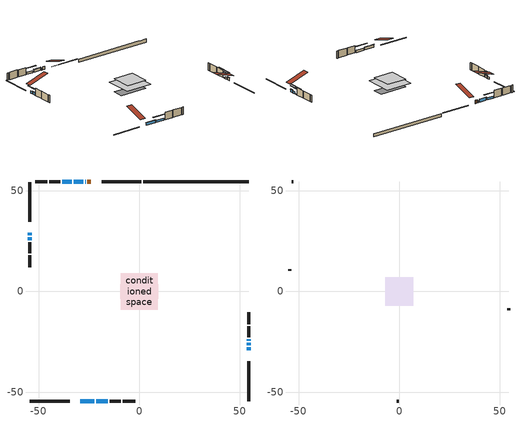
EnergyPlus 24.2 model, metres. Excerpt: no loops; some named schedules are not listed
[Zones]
conditioned space
 floor outside (Floor1 construction): -3.48,-3.48 -3.48,3.48 3.48,3.48 3.48,-3.48 z0.91
 floor adiabatic (AdiabaticFloorConstruction): -9.15,-9.15 -9.15,9.15 9.15,9.15 9.15,-9.15 z3.35
 floor foundation (Slab1 construction): -9.5,-3.6 -9.5,3.6 9.5,3.6 9.5,-3.6 z-1.22
 wall outside (RimJoist1 construction): 1.05,54.4 -18.71,54.4 / -54.4,-54.4 -34.65,-54.4 / -54.4,54.4 -54.4,34.65 / 54.4,-54.4 54.4,-34.65 z0.91:1.21
 wall outside (AdiabaticWallConstruction 1): -24.14,54.4 -25.75,54.4 z0.91:2.94
 wall outside (AdiabaticWallConstruction): -26.68,54.4 -26.89,54.4 z0.91:2.13; -54.4,29.21 -54.4,27.92 / 54.4,-26.76 54.4,-25.46 z0.91:2.42; 54.4,-29.21 54.4,-27.68 / -54.4,26.99 -54.4,25.46 z0.91:2.69; -27.82,54.4 -32.61,54.4 z0.91:2.78; -29.21,-54.4 -22.32,-54.4 z0.91:2.52; 54.4,-24.53 54.4,-23.65 z0.91:1.25; -33.54,54.4 -38.24,54.4 / -21.39,-54.4 -15.54,-54.4 z0.91:2.28
 wall outside (Wall1 construction): -39.17,54.4 -44.67,54.4 / -14.61,-54.4 -9.11,-54.4 / -54.4,24.53 -54.4,19.03 / 54.4,-22.72 54.4,-17.22 z0.91:5.79
 wall outside (Wall2 construction): -45.6,54.4 -51.68,54.4 / -8.18,-54.4 -2.1,-54.4 / -54.4,18.1 -54.4,12.02 / 54.4,-16.29 54.4,-10.21 z0.91:5.79
 wall foundation (FoundationWall1 construction): 1.97,54.4,-1.22 1.97,54.4,0.91 49.16,54.4,0.91 49.16,54.4,0.85 54.4,54.4,0.85 54.4,54.4,-1.22
 window (WindowConstruction 8): -26.68,54.4 -26.89,54.4 z0.91:2.13
 window (WindowConstruction 3): -54.4,29.21 -54.4,27.92 z0.91:2.42
 window (WindowConstruction 4): 54.4,-29.21 54.4,-27.68 z0.91:2.69
 window (WindowConstruction 5): -27.82,54.4 -32.61,54.4 z0.91:2.78
 window (WindowConstruction 6): -29.21,-54.4 -22.32,-54.4 z0.91:2.52
 window (WindowConstruction): 54.4,-26.76 54.4,-25.46 z0.91:2.42
 window (WindowConstruction 7): -54.4,26.99 -54.4,25.46 z0.91:2.69
 window (WindowConstruction 9): 54.4,-24.53 54.4,-23.65 z0.91:1.25
 window (WindowConstruction 1): -33.54,54.4 -38.24,54.4 z0.91:2.28
 window (WindowConstruction 2): -21.39,-54.4 -15.54,-54.4 z0.91:2.28
 door (Door): -24.14,54.4 -25.75,54.4 z0.91:2.94
 ceiling adiabatic (AdiabaticFloorConstruction): 9.15,-9.15 9.15,9.15 -9.15,9.15 -9.15,-9.15 z3.35
attic - vented
 floor to conditioned space (Floor2 construction Reversed): -6.97,-6.97 -6.97,6.97 6.97,6.97 6.97,-6.97 z5.79
 wall outside (Wall3 construction): -52.61,54.4 -53.47,54.4 / -1.18,-54.4 -0.32,-54.4 / -54.4,11.09 -54.4,10.23 / 54.4,-9.28 54.4,-8.42 z0.91:5.79
 roof outside (Roof1 construction): -23.21,54.4,5.79 -23.21,40.82,10.31 -19.63,40.82,10.31 -19.63,54.4,5.79; -30.14,-54.4,5.79 -30.14,-40.82,10.31 -33.72,-40.82,10.31 -33.72,-54.4,5.79; -54.4,30.14,5.79 -40.82,30.14,10.31 -40.82,33.72,10.31 -54.4,33.72,5.79; 54.4,-30.14,5.79 40.82,-30.14,10.31 40.82,-33.72,10.31 54.4,-33.72,5.79
shading: -54.4,25.28 -54.4,31.85 -54.81,31.85 -54.81,25.28 z5.06; 54.4,-27.48 54.4,-29.41 54.81,-29.41 54.81,-27.48 z2.89; -32.81,54.4 -27.62,54.4 -27.62,54.81 -32.81,54.81 z2.98; -22.12,-54.4 -29.41,-54.4 -29.41,-54.81 -22.12,-54.81 z2.72; 54.4,-22.82 54.4,-29.4 54.81,-29.4 54.81,-22.82 z5.06; -54.4,25.26 -54.4,27.19 -54.81,27.19 -54.81,25.26 z2.89; 54.4,-18.57 54.4,-29.61 54.81,-29.61 54.81,-18.57 z6.33; -40.88,54.4 -30.9,54.4 -30.9,54.81 -40.88,54.81 z4.92; -12.9,-54.4 -24.03,-54.4 -24.03,-54.81 -12.9,-54.81 z4.92
[Building]
Building 1: Terrain=Suburbs
[Site:Location]
Toronto City Centre_ON: Latitude {deg}=43.63; Longitude {deg}=-79.39; Time Zone {hr}=-5; Elevation {m}=77; Keep Site Location Information=Yes
[Site:GroundTemperature:Shallow]
5.01852, 3.26908, 3.12898, 3.95918, 7.29196, 10.6092, 13.4851, 15.3069, 15.4617, 13.9799, 11.1774, 7.9619
[Site:WaterMainsTemperature]
Calculation Method=Schedule; Temperature Schedule=mains temperature schedule
[Material] Roughness=Rough; Thermal Absorptance=0.9
Name | Thickness {m} | Conductivity {W/m-K} | Density {kg/m3} | Specific Heat {J/kg-K} | Solar Absorptance | Visible Absorptance
asphalt or fiberglass shingles | 0.00635 | 0.162714 | 1121.4 | 1465.45 | 0.4 | 0.4
ceiling loosefill ins | 0.169333 | 0.0480833 | 16.02 | 1046.75 | 0.7 | 0.7
ceiling stud and cavity | 0.1397 | 0.104391 | 65.682 | 1177.47 | 0.7 | 0.7
concrete 4.0 in. | 0.1016 | 1.803125 | 2242.8 | 837.4 | 0.7 | 0.7
concrete 8.0 in. | 0.2032 | 1.803125 | 2242.8 | 837.4 | 0.7 | 0.7
door material | 0.04445 | 0.053851 | 512.64 | 1214.23 | 0.7 | 0.7
exterior vertical ins | 0.0369022 | 0.029427 | 32.04 | 1214.23 | 0.7 | 0.7
floor covering | 0.0127 | 0.0433444 | 54.468 | 1339.84 | 0.6 | 0.6
floor rigid ins; rim joist rigid ins | 0.051816 | 0.029427 | 32.04 | 1214.23 | 0.7 | 0.7
floor rigid ins 1; wall rigid ins | 0.512978 | 0.029427 | 32.04 | 1214.23 | 0.7 | 0.7
floor stud and cavity | 0.1397 | 0.0895258 | 92.3553 | 1139.71 | 0.7 | 0.7
floor stud and cavity 1 | 0.1397 | 1.75129 | 37.0049 | 1207.88 | 0.7 | 0.7
furniture material conditioned space 1 | 0.1524 | 0.115458 | 640.8 | 1214.23 | 0.6 | 0.6
gypsum board | 0.0127 | 0.160291 | 801 | 837.4 | 0.6 | 0.6
gypsum board 1 | 0.0127 | 0.160291 | 801 | 837.4 | 0.7 | 0.7
osb sheathing 0.5 in. | 0.0127 | 0.115458 | 512.64 | 1214.23 | 0.7 | 0.7
osb sheathing 0.75 in. | 0.01905 | 0.115458 | 512.64 | 1214.23 | 0.7 | 0.7
osb sheathing 2.0 in. | 0.0508 | 0.115458 | 512.64 | 1214.23 | 0.7 | 0.7
rim joist stud and cavity | 0.0508 | 0.265703 | 125.044 | 1163.47 | 0.6 | 0.6
wall stud and cavity | 0.1397 | 0.0836021 | 139.0536 | 1170.24 | 0.7 | 0.7
wall stud and cavity 1 | 0.1397 | 0.0834262 | 139.0536 | 1170.24 | 0.7 | 0.7
wall stud and cavity 2 | 0.0889 | 6.9971 | 50.32683 | 1063.81 | 0.6 | 0.6
wall stud and cavity 3 | 0.0889 | 0.380278 | 52.3479 | 1209.89 | 0.7 | 0.7
wall stud and cavity 4 | 0.0889 | 0.391764 | 83.0341 | 1211.67 | 0.7 | 0.7
wood siding | 0.0254 | 0.102417 | 544.68 | 1172.36 | 0.4 | 0.4
wood siding 1 | 0.00254 | 0.102417 | 544.68 | 1172.36 | 0.4 | 0.4
wood siding 2; wood siding 3; wood siding 4 | 0.0254 | 0.102417 | 544.68 | 1172.36 | 0.7 | 0.7
[WindowMaterial:SimpleGlazingSystem]
Name | U-Factor {W/m2-K} | Solar Heat Gain Coefficient
WindowMaterial | 2.9077 | 0.68
WindowMaterial 1 | 2.91679 | 0.67
WindowMaterial 2 | 2.89408 | 0.69
WindowMaterial 3 | 2.89067 | 0.69
WindowMaterial 4 | 2.90259 | 0.68
WindowMaterial 5 | 6.93965 | 0.69
WindowMaterial 6 | 3.07123 | 0.43
[Construction]
AdiabaticFloorConstruction: floor stud and cavity 1, floor rigid ins 1, osb sheathing 0.75 in., floor covering
AdiabaticWallConstruction: wood siding 3, wall rigid ins, wall stud and cavity 3, gypsum board
AdiabaticWallConstruction 1: wood siding 4, wall rigid ins, wall stud and cavity 3, gypsum board
Door: door material
Floor1 construction: floor stud and cavity, floor rigid ins, osb sheathing 0.75 in., floor covering
Floor2 construction Reversed: gypsum board, ceiling stud and cavity, ceiling loosefill ins
FoundationWall1 construction: concrete 8.0 in., gypsum board 1
furniture construction conditioned space 1: furniture material conditioned space 1
PartitionWallConstruction: gypsum board, wall stud and cavity 4, gypsum board
RimJoist1 construction: wood siding 2, rim joist rigid ins, osb sheathing 2.0 in., rim joist stud and cavity
Roof1 construction: asphalt or fiberglass shingles
Slab1 construction: concrete 4.0 in.
Wall1 construction: wood siding, osb sheathing 0.5 in., wall stud and cavity, gypsum board
Wall2 construction: wood siding, osb sheathing 0.5 in., wall stud and cavity 1, gypsum board
Wall3 construction: wood siding 1, wall stud and cavity 2
WindowConstruction; WindowConstruction 3: WindowMaterial
WindowConstruction 1; WindowConstruction 2: WindowMaterial 1
WindowConstruction 4; WindowConstruction 7: WindowMaterial 2
WindowConstruction 5: WindowMaterial 3
WindowConstruction 6: WindowMaterial 4
WindowConstruction 8: WindowMaterial 5
WindowConstruction 9: WindowMaterial 6
[Zone] Multiplier=1; Part of Total Floor Area=Yes
Name | Volume {m3}
attic - vented | 142.865
conditioned space | 1175.5
[Space]
Name | Zone | Volume {m3}
attic - vented 1 | attic - vented | 142.865
conditioned space 1 | conditioned space | 1175.5
[ZoneInfiltration:EffectiveLeakageArea]
infil attic - vented 1: Zone or Space=attic - vented 1; Schedule=Always On Discrete; Effective Air Leakage Area {cm2}=8185.68; Stack Coefficient=0.000653915; Wind Coefficient=1.72775e-05
[ZoneMixing]
whole house fan mix: Zone or Space=attic - vented; Schedule=Always On Continuous; Design Flow Rate Calculation Method=Flow/Zone; Design Flow Rate {m3/s}=0; Source Zone or Space=conditioned space
[SurfaceProperty:ExposedFoundationPerimeter]
Slab1: Exposed Perimeter Calculation Method=TotalExposedPerimeter; Total Exposed Perimeter {m}=52.425
[InternalMass] Zone or ZoneList=conditioned space; Space or SpaceList=conditioned space 1
Name | Construction | Surface Area {m2}
furniture mass conditioned space 1 | furniture construction conditioned space 1 | 208.036
partition wall mass | PartitionWallConstruction | 520.09
[Lights]
interior lighting: Zone or ZoneList or Space or SpaceList=conditioned space 1; Schedule=interior lighting schedule; Design Level Calculation Method=LightingLevel; Lighting Level {W}=343.2; Return Air Fraction=0; Fraction Radiant=0.6; Fraction Visible=0.2; Fraction Replaceable=1
[People]
occupants: Zone or ZoneList or Space or SpaceList=conditioned space 1; Number of People Schedule=occupants schedule; Number of People Calculation Method=People; Number of People=3; Fraction Radiant=0.314171; Sensible Heat Fraction=0.56303; Activity Level Schedule=occupants activity schedule; Carbon Dioxide Generation Rate {m3/s-W}=0; Enable ASHRAE 55 Comfort Warnings=No; Mean Radiant Temperature Calculation Type=EnclosureAveraged
[ElectricEquipment] Zone or ZoneList or Space or SpaceList=conditioned space 1; Design Level Calculation Method=EquipmentLevel
Name | Schedule | Design Level {W} | Fraction Latent | Fraction Radiant | Fraction Lost
clothes dryer | clothes dryer schedule | 140.772 | 0.015 | 0.081 | 0.85
clothes washer | clothes washer schedule | 32.1985 | 0.03 | 0.162 | 0.7
cooking range | cooking range schedule | 215.147 | 0.08 | 0.432 | 0.2
dishwasher | dishwasher schedule | 66.8632 | 0.3 | 0.18 | 0.4
fridge | fridge schedule | 72.9452 | 0 | 0.6 | 0
mech vent house fan | mech vent house fan schedule | 0.95 | 0 | 0 | 1
mech vent house fan cfis | mech vent house fan cfis schedule | 0 | 0 | 0 | 0
misc plug loads | misc plug loads schedule | 494.7 | 0.045 | 0.513 | 0.1
whole house fan | Always On Discrete | 0 | 0 | 0 | 1
[OtherEquipment] Zone or ZoneList or Space or SpaceList=conditioned space 1; Design Level Calculation Method=EquipmentLevel
Name | Fuel Type | Schedule | Design Level {W} | Fraction Latent | Fraction Radiant | Fraction Lost
clothes dryer 1 | Electricity | clothes dryer schedule | 0 | 0.015 | 0.081 | 0.85
cooking range 1 | Electricity | cooking range schedule | 0 | 0.08 | 0.432 | 0.2
general water use latent | None | general water use schedule | 62.594 | 1 | 0 | 0
general water use sensible | None | general water use schedule | -61.6891 | 0 | 0.6 | 0
mech vent house fan latent load | None | Always On Discrete | 0 | 1 | 0 | 0
mech vent house fan sensible load | None | Always On Discrete | 0 | 0 | 0 | 0
water heater energy adjustment1 | NaturalGas | Always On Discrete | 0.01 | 0 | 0 | 1
[ZoneInfiltration:DesignFlowRate] Zone or ZoneList or Space or SpaceList=conditioned space 1; Schedule=Always On Discrete; Design Flow Rate Calculation Method=Flow/Zone; Design Flow Rate {m3/s}=0
infil flow; natural vent flow; whole house fan flow
[AvailabilityManager:Scheduled]
central ac and furnace airloop Availability Manager: Schedule=Always On Discrete
[Foundation:Kiva]
Foundation Kiva 1: Initial Indoor Air Temperature {C}=18; Wall Height Above Grade {m}=0.910011; Wall Depth Below Slab {m}=0.2032; Custom Block Material Name 1=exterior vertical ins; Custom Block Depth 1 {m}=2.13; Custom Block X Position 1 {m}=0.2159; Custom Block Z Position 1 {m}=0
[Foundation:Kiva:Settings]
Soil Conductivity {W/m-K}=0.849921; Soil Density {kg/m3}=1842.3; Soil Specific Heat {J/kg-K}=418.7; Ground Solar Absorptivity=0.9; Ground Thermal Absorptivity=0.9; Ground Surface Roughness {m}=0.03; Far-Field Width {m}=40; Deep-Ground Boundary Condition=ZeroFlux; Deep-Ground Depth {m}=40; Minimum Cell Dimension {m}=0.2; Maximum Cell Growth Coefficient=3; Simulation Timestep=Timestep
[Exterior:Lights]
exterior lighting: Schedule=exterior lighting schedule; Design Level {W}=75.6
[EnergyManagementSystem:GlobalVariable]
central_ac_and_furnace_airloop_Fan_RTF
infil_program_Qfan
infil_program_Qinf
natural_vent_program_Qnv
natural_vent_program_Qwhf
[EnergyManagementSystem:Sensor]
Name | Output:Variable or Output:Meter Index Key | Output:Variable or Output:Meter
airflow_gain | infil flow | Infiltration Sensible Heat Gain Energy
airflow_gain_1 | natural vent flow | Infiltration Sensible Heat Gain Energy
airflow_gain_2 | whole house fan flow | Infiltration Sensible Heat Gain Energy
airflow_loss | infil flow | Infiltration Sensible Heat Loss Energy
airflow_loss_1 | natural vent flow | Infiltration Sensible Heat Loss Energy
airflow_loss_2 | whole house fan flow | Infiltration Sensible Heat Loss Energy
clg_load_cond |  | Cooling:EnergyTransfer:Zone:CONDITIONED SPACE
clg_sp_s; clg_sp_s_1 | cooling setpoint | Schedule Value
clothes_dryer_exhaust_0_sch_s | clothes dryer exhaust 0 schedule | Schedule Value
cool_season | cooling season schedule | Schedule Value
htg_load_cond |  | Heating:EnergyTransfer:Zone:CONDITIONED SPACE
htg_sp_s; htg_sp_s_1 | heating setpoint | Schedule Value
ig_ee_conv | clothes dryer | Electric Equipment Convective Heating Energy
ig_ee_conv_2 | cooking range | Electric Equipment Convective Heating Energy
ig_ee_conv_4 | fridge | Electric Equipment Convective Heating Energy
ig_ee_conv_5 | misc plug loads | Electric Equipment Convective Heating Energy
ig_ee_conv_6 | whole house fan | Electric Equipment Convective Heating Energy
ig_ee_rad | clothes dryer | Electric Equipment Radiant Heating Energy
ig_ee_rad_2 | cooking range | Electric Equipment Radiant Heating Energy
ig_ee_rad_4 | fridge | Electric Equipment Radiant Heating Energy
ig_ee_rad_5 | misc plug loads | Electric Equipment Radiant Heating Energy
ig_ee_rad_6 | whole house fan | Electric Equipment Radiant Heating Energy
ig_lgt_conv | interior lighting | Lights Convective Heating Energy
ig_lgt_rad | interior lighting | Lights Radiant Heating Energy
ig_lgt_vis | interior lighting | Lights Visible Radiation Heating Energy
ig_oe_conv | clothes dryer 1 | Other Equipment Convective Heating Energy
ig_oe_conv_1 | cooking range 1 | Other Equipment Convective Heating Energy
ig_oe_conv_2 | general water use latent | Other Equipment Convective Heating Energy
ig_oe_conv_3 | general water use sensible | Other Equipment Convective Heating Energy
ig_oe_conv_4 | water heater energy adjustment1 | Other Equipment Convective Heating Energy
ig_oe_rad | clothes dryer 1 | Other Equipment Radiant Heating Energy
ig_oe_rad_1 | cooking range 1 | Other Equipment Radiant Heating Energy
ig_oe_rad_2 | general water use latent | Other Equipment Radiant Heating Energy
ig_oe_rad_3 | general water use sensible | Other Equipment Radiant Heating Energy
ig_oe_rad_4 | water heater energy adjustment1 | Other Equipment Radiant Heating Energy
ig_ppl_conv | occupants | People Convective Heating Energy
ig_ppl_rad | occupants | People Radiant Heating Energy
im_conv | furniture mass conditioned space 1 | Surface Inside Face Convection Heat Gain Energy
im_conv_1 | partition wall mass | Surface Inside Face Convection Heat Gain Energy
im_ig | furniture mass conditioned space 1 | Surface Inside Face Internal Gains Radiation Heat Gain Energy
im_ig_1 | partition wall mass | Surface Inside Face Internal Gains Radiation Heat Gain Energy
im_lgt | furniture mass conditioned space 1 | Surface Inside Face Lights Radiation Heat Gain Energy
im_lgt_1 | partition wall mass | Surface Inside Face Lights Radiation Heat Gain Energy
im_sol | furniture mass conditioned space 1 | Surface Inside Face Solar Radiation Heat Gain Energy
im_sol_1 | partition wall mass | Surface Inside Face Solar Radiation Heat Gain Energy
im_surf | furniture mass conditioned space 1 | Surface Inside Face Net Surface Thermal Radiation Heat Gain Energy
im_surf_1 | partition wall mass | Surface Inside Face Net Surface Thermal Radiation Heat Gain Energy
mv_conv | mech vent house fan | Electric Equipment Convective Heating Energy
mv_conv_1 | mech vent house fan cfis | Electric Equipment Convective Heating Energy
mv_conv_2 | mech vent house fan latent load | Other Equipment Convective Heating Energy
mv_conv_3 | mech vent house fan sensible load | Other Equipment Convective Heating Energy
mv_rad | mech vent house fan | Electric Equipment Radiant Heating Energy
mv_rad_1 | mech vent house fan cfis | Electric Equipment Radiant Heating Energy
mv_rad_2 | mech vent house fan latent load | Other Equipment Radiant Heating Energy
mv_rad_3 | mech vent house fan sensible load | Other Equipment Radiant Heating Energy
natural_vent_s | natural vent schedule | Schedule Value
out_pb_s |  | Site Outdoor Air Barometric Pressure
out_wt_s |  | Site Outdoor Air Humidity Ratio
site_vw_s |  | Site Wind Speed
ss_back_out | Window1 | Surface Window Shortwave from Zone Back Out Window Heat Transfer Rate
ss_back_out_1 | Window12 | Surface Window Shortwave from Zone Back Out Window Heat Transfer Rate
ss_back_out_2 | Window13 | Surface Window Shortwave from Zone Back Out Window Heat Transfer Rate
ss_back_out_3 | Window14 | Surface Window Shortwave from Zone Back Out Window Heat Transfer Rate
ss_back_out_4 | Window17 | Surface Window Shortwave from Zone Back Out Window Heat Transfer Rate
ss_back_out_5 | Window2 | Surface Window Shortwave from Zone Back Out Window Heat Transfer Rate
ss_back_out_6 | Window22 | Surface Window Shortwave from Zone Back Out Window Heat Transfer Rate
ss_back_out_7 | Window23 | Surface Window Shortwave from Zone Back Out Window Heat Transfer Rate
ss_back_out_8 | Window3 | Surface Window Shortwave from Zone Back Out Window Heat Transfer Rate
ss_back_out_9 | Window7 | Surface Window Shortwave from Zone Back Out Window Heat Transfer Rate
ss_conv | Door1 | Surface Inside Face Convection Heat Gain Energy
ss_conv_1 | Window1 | Surface Inside Face Convection Heat Gain Energy
ss_conv_10 | Window7 | Surface Inside Face Convection Heat Gain Energy
ss_conv_2 | Window12 | Surface Inside Face Convection Heat Gain Energy
ss_conv_3 | Window13 | Surface Inside Face Convection Heat Gain Energy
ss_conv_4 | Window14 | Surface Inside Face Convection Heat Gain Energy
ss_conv_5 | Window17 | Surface Inside Face Convection Heat Gain Energy
ss_conv_6 | Window2 | Surface Inside Face Convection Heat Gain Energy
ss_conv_7 | Window22 | Surface Inside Face Convection Heat Gain Energy
ss_conv_8 | Window23 | Surface Inside Face Convection Heat Gain Energy
ss_conv_9 | Window3 | Surface Inside Face Convection Heat Gain Energy
ss_ig | Door1 | Surface Inside Face Internal Gains Radiation Heat Gain Energy
ss_ig_1 | Window1 | Surface Inside Face Internal Gains Radiation Heat Gain Energy
ss_ig_10 | Window7 | Surface Inside Face Internal Gains Radiation Heat Gain Energy
ss_ig_2 | Window12 | Surface Inside Face Internal Gains Radiation Heat Gain Energy
ss_ig_3 | Window13 | Surface Inside Face Internal Gains Radiation Heat Gain Energy
ss_ig_4 | Window14 | Surface Inside Face Internal Gains Radiation Heat Gain Energy
ss_ig_5 | Window17 | Surface Inside Face Internal Gains Radiation Heat Gain Energy
ss_ig_6 | Window2 | Surface Inside Face Internal Gains Radiation Heat Gain Energy
ss_ig_7 | Window22 | Surface Inside Face Internal Gains Radiation Heat Gain Energy
ss_ig_8 | Window23 | Surface Inside Face Internal Gains Radiation Heat Gain Energy
ss_ig_9 | Window3 | Surface Inside Face Internal Gains Radiation Heat Gain Energy
ss_lgt | Door1 | Surface Inside Face Lights Radiation Heat Gain Energy
ss_sol | Door1 | Surface Inside Face Solar Radiation Heat Gain Energy
ss_surf | Door1 | Surface Inside Face Net Surface Thermal Radiation Heat Gain Energy
ss_surf_1 | Window1 | Surface Inside Face Net Surface Thermal Radiation Heat Gain Energy
ss_surf_10 | Window7 | Surface Inside Face Net Surface Thermal Radiation Heat Gain Energy
ss_surf_2 | Window12 | Surface Inside Face Net Surface Thermal Radiation Heat Gain Energy
ss_surf_3 | Window13 | Surface Inside Face Net Surface Thermal Radiation Heat Gain Energy
ss_surf_4 | Window14 | Surface Inside Face Net Surface Thermal Radiation Heat Gain Energy
ss_surf_5 | Window17 | Surface Inside Face Net Surface Thermal Radiation Heat Gain Energy
ss_surf_6 | Window2 | Surface Inside Face Net Surface Thermal Radiation Heat Gain Energy
ss_surf_7 | Window22 | Surface Inside Face Net Surface Thermal Radiation Heat Gain Energy
ss_surf_8 | Window23 | Surface Inside Face Net Surface Thermal Radiation Heat Gain Energy
ss_surf_9 | Window3 | Surface Inside Face Net Surface Thermal Radiation Heat Gain Energy
ss_trans_in | Window1 | Surface Window Transmitted Solar Radiation Rate
ss_trans_in_1 | Window12 | Surface Window Transmitted Solar Radiation Rate
ss_trans_in_2 | Window13 | Surface Window Transmitted Solar Radiation Rate
ss_trans_in_3 | Window14 | Surface Window Transmitted Solar Radiation Rate
ss_trans_in_4 | Window17 | Surface Window Transmitted Solar Radiation Rate
ss_trans_in_5 | Window2 | Surface Window Transmitted Solar Radiation Rate
ss_trans_in_6 | Window22 | Surface Window Transmitted Solar Radiation Rate
ss_trans_in_7 | Window23 | Surface Window Transmitted Solar Radiation Rate
ss_trans_in_8 | Window3 | Surface Window Transmitted Solar Radiation Rate
ss_trans_in_9 | Window7 | Surface Window Transmitted Solar Radiation Rate
ss_trans_out | Window1 | Surface Inside Face Initial Transmitted Diffuse Transmitted Out Window Solar Radiation Rate
ss_trans_out_1 | Window12 | Surface Inside Face Initial Transmitted Diffuse Transmitted Out Window Solar Radiation Rate
ss_trans_out_2 | Window13 | Surface Inside Face Initial Transmitted Diffuse Transmitted Out Window Solar Radiation Rate
ss_trans_out_3 | Window14 | Surface Inside Face Initial Transmitted Diffuse Transmitted Out Window Solar Radiation Rate
ss_trans_out_4 | Window17 | Surface Inside Face Initial Transmitted Diffuse Transmitted Out Window Solar Radiation Rate
ss_trans_out_5 | Window2 | Surface Inside Face Initial Transmitted Diffuse Transmitted Out Window Solar Radiation Rate
ss_trans_out_6 | Window22 | Surface Inside Face Initial Transmitted Diffuse Transmitted Out Window Solar Radiation Rate
ss_trans_out_7 | Window23 | Surface Inside Face Initial Transmitted Diffuse Transmitted Out Window Solar Radiation Rate
ss_trans_out_8 | Window3 | Surface Inside Face Initial Transmitted Diffuse Transmitted Out Window Solar Radiation Rate
ss_trans_out_9 | Window7 | Surface Inside Face Initial Transmitted Diffuse Transmitted Out Window Solar Radiation Rate
s_conv | Floor1 | Surface Inside Face Convection Heat Gain Energy
s_conv_1 | Floor2 | Surface Inside Face Convection Heat Gain Energy
s_conv_10 | Wall1:0 | Surface Inside Face Convection Heat Gain Energy
s_conv_11 | Wall1:180 | Surface Inside Face Convection Heat Gain Energy
s_conv_12 | Wall1:270 | Surface Inside Face Convection Heat Gain Energy
s_conv_13 | Wall1:90 | Surface Inside Face Convection Heat Gain Energy
s_conv_14 | Wall2:0 | Surface Inside Face Convection Heat Gain Energy
s_conv_15 | Wall2:180 | Surface Inside Face Convection Heat Gain Energy
s_conv_16 | Wall2:270 | Surface Inside Face Convection Heat Gain Energy
s_conv_17 | Wall2:90 | Surface Inside Face Convection Heat Gain Energy
s_conv_2 | FoundationWall1 | Surface Inside Face Convection Heat Gain Energy
s_conv_3 | inferred conditioned ceiling | Surface Inside Face Convection Heat Gain Energy
s_conv_4 | inferred conditioned floor | Surface Inside Face Convection Heat Gain Energy
s_conv_5 | RimJoist1:0 | Surface Inside Face Convection Heat Gain Energy
s_conv_6 | RimJoist1:180 | Surface Inside Face Convection Heat Gain Energy
s_conv_7 | RimJoist1:270 | Surface Inside Face Convection Heat Gain Energy
s_conv_8 | RimJoist1:90 | Surface Inside Face Convection Heat Gain Energy
s_conv_9 | Slab1 | Surface Inside Face Convection Heat Gain Energy
s_ig | Floor1 | Surface Inside Face Internal Gains Radiation Heat Gain Energy
s_ig_1 | Floor2 | Surface Inside Face Internal Gains Radiation Heat Gain Energy
s_ig_10 | Wall1:0 | Surface Inside Face Internal Gains Radiation Heat Gain Energy
s_ig_11 | Wall1:180 | Surface Inside Face Internal Gains Radiation Heat Gain Energy
s_ig_12 | Wall1:270 | Surface Inside Face Internal Gains Radiation Heat Gain Energy
s_ig_13 | Wall1:90 | Surface Inside Face Internal Gains Radiation Heat Gain Energy
s_ig_14 | Wall2:0 | Surface Inside Face Internal Gains Radiation Heat Gain Energy
s_ig_15 | Wall2:180 | Surface Inside Face Internal Gains Radiation Heat Gain Energy
s_ig_16 | Wall2:270 | Surface Inside Face Internal Gains Radiation Heat Gain Energy
s_ig_17 | Wall2:90 | Surface Inside Face Internal Gains Radiation Heat Gain Energy
s_ig_2 | FoundationWall1 | Surface Inside Face Internal Gains Radiation Heat Gain Energy
s_ig_3 | inferred conditioned ceiling | Surface Inside Face Internal Gains Radiation Heat Gain Energy
s_ig_4 | inferred conditioned floor | Surface Inside Face Internal Gains Radiation Heat Gain Energy
s_ig_5 | RimJoist1:0 | Surface Inside Face Internal Gains Radiation Heat Gain Energy
s_ig_6 | RimJoist1:180 | Surface Inside Face Internal Gains Radiation Heat Gain Energy
s_ig_7 | RimJoist1:270 | Surface Inside Face Internal Gains Radiation Heat Gain Energy
s_ig_8 | RimJoist1:90 | Surface Inside Face Internal Gains Radiation Heat Gain Energy
s_ig_9 | Slab1 | Surface Inside Face Internal Gains Radiation Heat Gain Energy
s_lgt | Floor1 | Surface Inside Face Lights Radiation Heat Gain Energy
s_lgt_1 | Floor2 | Surface Inside Face Lights Radiation Heat Gain Energy
s_lgt_10 | Wall1:0 | Surface Inside Face Lights Radiation Heat Gain Energy
s_lgt_11 | Wall1:180 | Surface Inside Face Lights Radiation Heat Gain Energy
s_lgt_12 | Wall1:270 | Surface Inside Face Lights Radiation Heat Gain Energy
